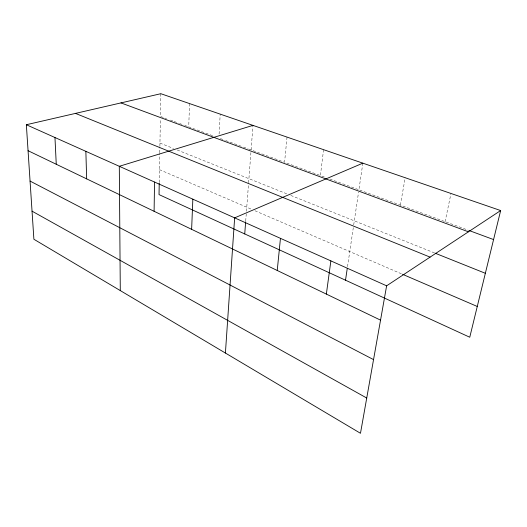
<?xml version="1.0" encoding="UTF-8"?>
<svg xmlns="http://www.w3.org/2000/svg" width="527" height="527" viewBox="0 0 527 527"><rect width="100%" height="100%" fill="white"/><g stroke="black" fill="none" stroke-linecap="round" stroke-linejoin="round"><path stroke-width="0.4" stroke-dasharray="2.63 1.98" d="M159.246 182.526L159.767 153.541M159.78 152.738L159.879 147.099M159.892 146.295L160.386 118.825M160.834 93.707L160.432 116.401L164.253 117.811M189.549 103.575L188.719 126.855L214.351 136.335M219.1 134.029L220.194 114.115M245.714 220.984L246.386 212.078M246.452 211.274L248.553 183.574M248.612 182.757L250.924 152.323M251.102 149.925L252.967 125.386M287.037 137.099L284.567 162.296L319.652 175.267M323.571 149.661L320.416 175.55L325.034 177.256M347.517 266.682L353.591 225.701M353.709 224.891L358.558 192.171M362.853 163.166L358.907 189.779L328.888 178.679M400.355 205.102L405.197 177.731M445.104 221.65L450.987 193.475M165.017 118.094L166.545 118.661M170.366 120.077L173.429 121.203M174.193 121.487L178.778 123.186M179.542 123.47L184.127 125.162M184.891 125.446L187.955 126.579M220.411 138.575L225.016 140.281M225.787 140.564L242.664 146.802M243.434 147.086L248.039 148.792M248.803 149.075L283.809 162.013M359.677 190.063L468.187 230.18M159.951 143.074L173.469 148.482M177.224 149.984L287.017 193.923M290.825 195.445L434.446 252.914M159.477 169.648L251.978 209.469M254.956 210.754L401.778 273.961"/><path stroke-width="0.79" d="M154.101 211.294L154.536 182.046M159.233 183.33L159.029 194.595L469.761 337.24L500.65 210.55L160.834 93.707L26.35 124.734L33.893 239.258L360.481 433.293L386.627 285.812L500.65 210.55M191.63 229.331L192.842 199.173M225.404 353.044L234.647 217.862L362.853 163.166M244.732 233.942L245.654 221.795M277.235 270.483L280.456 238.342M326.351 294.092L330.87 260.885M345.514 280.206L347.286 268.276M252.967 125.386L119.306 166.295L120.294 290.594M468.958 230.47L493.575 239.568M120.973 102.903L468.437 231.814M435.21 253.223L485.354 273.289M75.499 113.397L430.091 257.123M402.523 274.284L477.264 306.464M26.35 124.734L386.627 285.812M28.063 150.702L380.54 320.139M30.059 181.071L373.544 359.612M32.042 211.156L366.733 398.023M54.966 137.527L56.257 164.259M85.861 151.341L86.659 178.87"/></g></svg>
